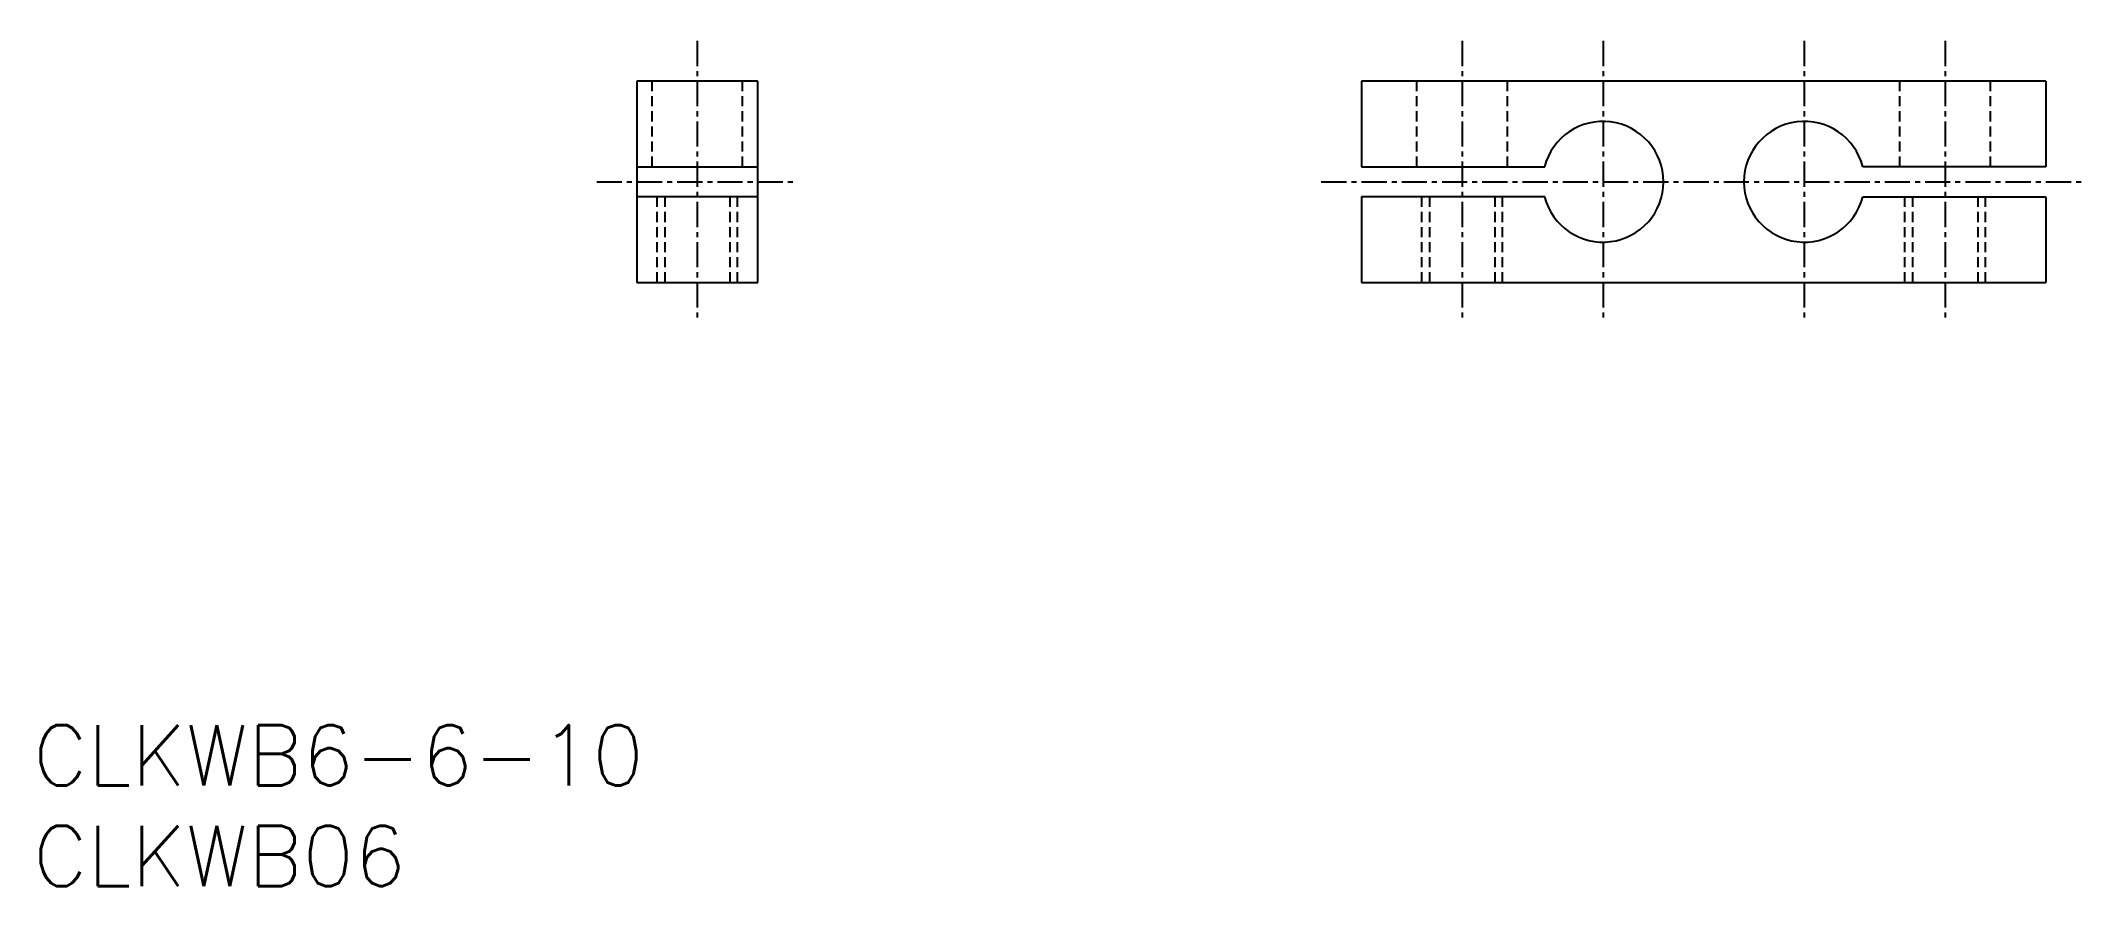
# Model space of a CAD drawing. Extents: x 0 to 102, y 0 to 42.
import ezdxf

# ---------------------------------------------------------------- set-up
doc = ezdxf.new("R2010")
doc.units = 0
doc.linetypes.add('CENTER', pattern=[2, 1.25, -0.25, 0.25, -0.25])
doc.linetypes.add('DASHED', pattern=[0.75, 0.5, -0.25])
doc.layers.get('0').update_dxf_attribs({"linetype": 'CONTINUOUS'})
doc.layers.add('CENTER', color=1, linetype='CENTER')
doc.styles.get("Standard").update_dxf_attribs({"font": 'txt.shx'})

# ---------------------------------------------------------------- blocks, each defined once
blk = doc.blocks.new('*U13')
at = {"color": 7, "linetype": 'CONTINUOUS'}
blk.add_text('CLKWB06', height=3, dxfattribs=at).set_placement((0, 0))
blk = doc.blocks.new('*U14')
at = {"color": 7, "linetype": 'CONTINUOUS'}
blk.add_text('CLKWB6-6-10', height=3, dxfattribs=at).set_placement((0, 5))

msp = doc.modelspace()

# ---------------------------------------------------------------- linework, layer by layer
at = {"color": 7, "linetype": 'CONTINUOUS'}
for p, q in [((36, 40), (30, 40)), ((30, 40), (30, 30)), ((36, 30), (36, 40)), ((100, 40), (66, 40)), ((66, 40), (66, 35.75)), ((100, 40), (100, 35.75)), ((30, 35.75), (36, 35.75)), ((66, 35.75), (75.1, 35.75)), ((100, 35.75), (90.9, 35.75)), ((36, 34.25), (30, 34.25)), ((75.1, 34.25), (66, 34.25)), ((66, 34.25), (66, 30)), ((90.9, 34.25), (100, 34.25)), ((100, 34.25), (100, 30)), ((30, 30), (36, 30)), ((66, 30), (100, 30))]:
    msp.add_line(p, q, dxfattribs=at)
at = {"color": 3, "linetype": 'DASHED'}
for p, q in [((30.75, 35.75), (30.75, 40)), ((35.25, 35.75), (35.25, 40)), ((68.75, 35.75), (68.75, 40)), ((73.25, 35.75), (73.25, 40)), ((92.75, 35.75), (92.75, 40)), ((97.25, 35.75), (97.25, 40)), ((31, 30), (31, 34.25)), ((31.38, 34.25), (31.38, 30)), ((34.62, 34.25), (34.62, 30)), ((35, 30), (35, 34.25)), ((69, 30), (69, 34.25)), ((69.38, 34.25), (69.38, 30)), ((72.62, 34.25), (72.62, 30)), ((73, 30), (73, 34.25)), ((93, 30), (93, 34.25)), ((93.38, 34.25), (93.38, 30)), ((96.62, 34.25), (96.62, 30)), ((97, 30), (97, 34.25))]:
    msp.add_line(p, q, dxfattribs=at)
at = {"color": 7, "linetype": 'CONTINUOUS'}
for centre, start, end in [((78, 35), 194.4775, 165.5225), ((88, 35), 14.4775, 345.5225)]:
    msp.add_arc(centre, 3, start, end, dxfattribs=at)
at = {"layer": 'CENTER', "color": 1, "linetype": 'CENTER'}
for p, q in [((33, 42), (33, 28)), ((71, 42), (71, 28)), ((78, 42), (78, 28)), ((88, 42), (88, 28)), ((95, 42), (95, 28)), ((28, 35), (38, 35)), ((64, 35), (102, 35))]:
    msp.add_line(p, q, dxfattribs=at)

# ---------------------------------------------------------------- block references
at = {"color": 7, "linetype": 'CONTINUOUS'}
for name in ['*U14', '*U13']:
    msp.add_blockref(name, (0, 0), dxfattribs=at)

doc.saveas('drawing.dxf')
